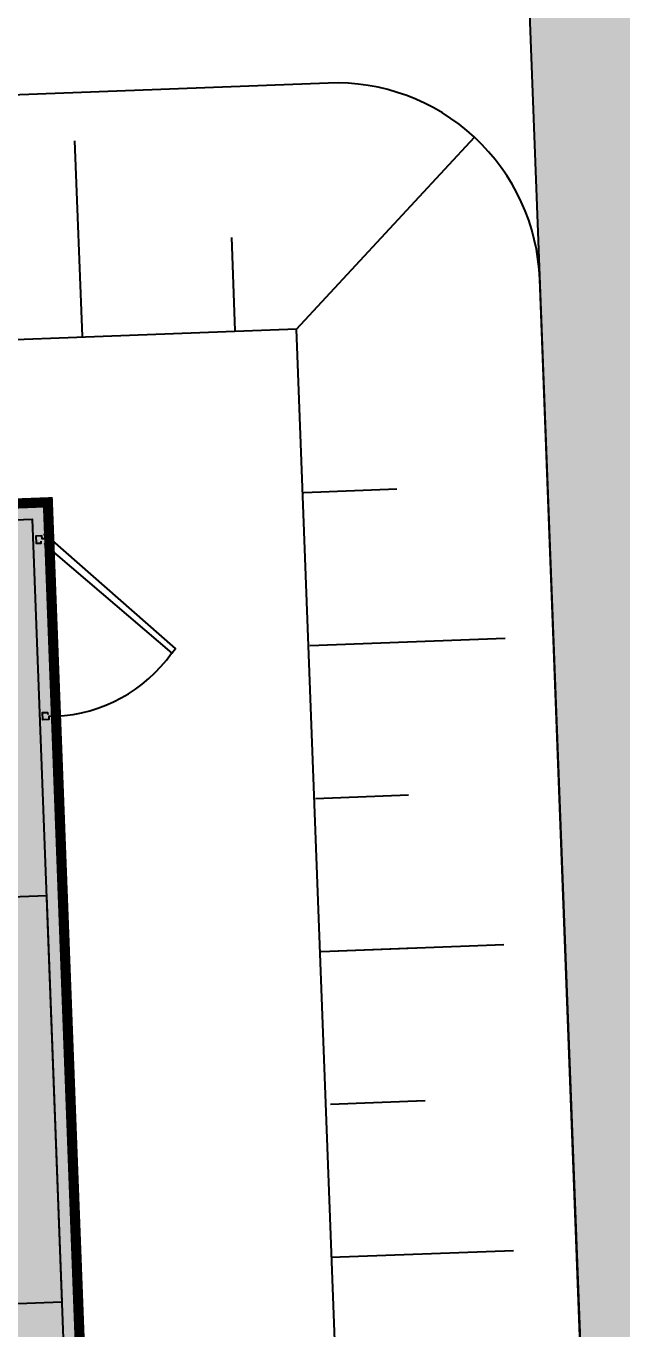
# Model space of a CAD drawing. Header units: metres. Extents: x 1956498 to 1957612, y 2277909 to 2278547.
# Drawn here: x 1956795.86 to 1956798.78, y 2278308.57 to 2278314.95 of the extents above; entities that cross this region are included whole.
import ezdxf
from ezdxf.enums import TextEntityAlignment as Align

# ---------------------------------------------------------------- set-up
doc = ezdxf.new("R2010")
doc.units = ezdxf.units.M
for name, color, linetype in [('PVcase Transformers', 7, 'Continuous'), ('UBS-100-Circulation intérieure lourde', 252, 'Continuous'), ('UBS-100-Postes', 8, 'Continuous'), ('UBS_400_DETAIL POSTE HTA TOOLKIT UBS', 7, 'Continuous')]:
    doc.layers.add(name, color=color, linetype=linetype)
doc.styles.get("Standard").update_dxf_attribs({"font": 'verdana.ttf'})
doc.styles.add('UBS-Style de texte', font='verdana.ttf')

# ---------------------------------------------------------------- blocks, each defined once
blk = doc.blocks.new('*U2670')
at = {"layer": 'UBS-100-Postes', "true_color": 0xb0c4d8, "transparency": 33554687}
blk.add_hatch(color=9, dxfattribs=at).paths.add_polyline_path([(0, 3), (5.3, 3), (5.3, 0), (0, 0)])
at = {"layer": 'UBS-100-Postes', "color": 7, "transparency": 33554687, "const_width": 0.05}
blk.add_lwpolyline([(0, 3), (5.3, 3), (5.3, 0), (0, 0)], close=True, dxfattribs=at)
at = {"color": 7, "transparency": 33554687}
blk.add_attdef('NUMEROPOSTE', text='', height=1, dxfattribs=at).set_placement((2, 1.2055), align=Align.MIDDLE_CENTER)
at = {"layer": 'UBS-100-Postes', "color": 7, "transparency": 33554687, "insert": (2.1129, 1.4555), "char_height": 1, "attachment_point": 5, "style": 'UBS-Style de texte'}
blk.add_mtext_dynamic_manual_height_columns('\\pxqc;PDT', width=7.5, gutter_width=7.5, heights=[0], dxfattribs=at)
blk = doc.blocks.new('UBS_PDT C1752')
at = {"color": 3}
for p, q in [((2.5163, -1.5), (1.5563, -1.5)), ((2.4839, -1.5102), (2.4613, -1.4876)), ((2.486, -1.5053), (2.4648, -1.4841)), ((2.4913, -1.5031), (2.4913, -1.4731))]:
    blk.add_line(p, q, dxfattribs=at)
at = {"const_width": 0.01}
blk.add_lwpolyline([(-2.65, 1.5), (2.65, 1.5), (2.65, -1.5), (-2.65, -1.5)], close=True, dxfattribs=at)
blk.add_lwpolyline([(-2.57, 1.42), (2.57, 1.42), (2.57, -1.42), (-2.57, -1.42)], close=True)
at = {"color": 0}
blk.add_lwpolyline([(-1.2698, 1.42), (0.7255, 1.42), (0.7255, -1.42), (-1.2698, -1.42)], close=True, dxfattribs=at)
at = {"color": 3}
for points in [[(1.5563, -1.5), (1.6013, -1.5), (1.6013, -1.465), (1.5863, -1.465), (1.5863, -1.435), (1.6213, -1.435), (1.6213, -1.46), (1.6113, -1.46)], [(2.5163, -1.5), (2.4713, -1.5), (2.4713, -1.465), (2.4863, -1.465), (2.4863, -1.435), (2.4513, -1.435), (2.4513, -1.46), (2.4613, -1.46)]]:
    blk.add_lwpolyline(points, dxfattribs=at)
blk.add_lwpolyline([(2.4456, -1.4748), (1.8878, -2.0782), (1.9102, -2.0981), (2.4739, -1.5031)], close=True, dxfattribs=at)
blk.add_circle((2.4913, -1.5106), 0.0075, dxfattribs=at)
blk.add_arc((2.3402, -1.494), 0.7388, 180.46511, 232.24721, dxfattribs=at)

msp = doc.modelspace()

# ---------------------------------------------------------------- hatches: boundary and pattern name
at = {"layer": 'UBS-100-Circulation intérieure lourde', "transparency": 33554687}
h = msp.add_hatch(color=256, dxfattribs=at)
h.dxf.hatch_style = 1
edge = h.paths.add_edge_path()
edge.add_arc((1956764.7759, 2278354.0477), 10.9889, 38.05512, 92.19845, ccw=False)
edge.add_arc((1956785.2353, 2278370.0739), 15, 218.08471, 272.17296)
edge.add_line((1956785.804, 2278355.0847), (1956796.796, 2278355.5017))
edge.add_line((1956796.796, 2278355.5017), (1956798.6964, 2278305.416))
edge.add_line((1956798.6964, 2278305.416), (1956793.2503, 2278305.2093))
edge.add_line((1956793.2503, 2278305.2093), (1956793.7053, 2278293.218))
edge.add_line((1956793.7053, 2278293.218), (1956799.1514, 2278293.4246))
edge.add_line((1956799.1514, 2278293.4246), (1956805.2622, 2278132.374))
edge.add_line((1956805.2622, 2278132.374), (1956799.8162, 2278132.1673))
edge.add_line((1956799.8162, 2278132.1673), (1956800.2711, 2278120.176))
edge.add_line((1956800.2711, 2278120.176), (1956805.7172, 2278120.3826))
edge.add_line((1956805.7172, 2278120.3826), (1956808.5055, 2278046.9689))
edge.add_line((1956808.5055, 2278046.9689), (1956797.4718, 2278046.5205))
edge.add_arc((1956798.0509, 2278031.5586), 14.9731, 92.21644, 143.33053)
edge.add_arc((1956776.3818, 2278046.0571), 11.1435, 272.42116, 330.08992, ccw=False)
edge.add_line((1956776.8525, 2278034.9235), (1956777.0096, 2278030.9298))
edge.add_line((1956777.0096, 2278030.9298), (1956811.0594, 2278032.3109))
edge.add_line((1956811.0594, 2278032.3109), (1956845.0982, 2278033.7038))
edge.add_line((1956845.0982, 2278033.7038), (1956844.9413, 2278037.6917))
edge.add_arc((1956844.4799, 2278048.7992), 11.1171, 215.11226, 272.37863, ccw=False)
edge.add_line((1956835.3858, 2278042.4049), (1956835.3858, 2278042.4049))
edge.add_arc((1956824.0479, 2278032.5966), 14.9917, 40.86258, 92.23155)
edge.add_line((1956823.4642, 2278047.5769), (1956812.4982, 2278047.1312))
edge.add_line((1956812.4982, 2278047.1312), (1956800.7931, 2278355.6534))
edge.add_line((1956800.7931, 2278355.6534), (1956811.7853, 2278356.0705))
edge.add_arc((1956811.2314, 2278371.0332), 14.973, 272.12011, 326.31406)
edge.add_arc((1956832.786, 2278356.7114), 10.9059, 91.92033, 146.51384, ccw=False)
edge.add_line((1956832.4205, 2278367.6112), (1956832.1689, 2278371.6045))
edge.add_line((1956832.1689, 2278371.6045), (1956798.2358, 2278370.317))
edge.add_line((1956798.2358, 2278370.317), (1956764.2125, 2278369.026))
edge.add_line((1956764.2125, 2278369.026), (1956764.3544, 2278365.0285))

# ---------------------------------------------------------------- linework, layer by layer
msp.add_lwpolyline([(1956796.796, 2278355.5017), (1956798.6964, 2278305.416), (1956793.2503, 2278305.2093), (1956793.7053, 2278293.218), (1956799.1514, 2278293.4246), (1956805.2622, 2278132.374), (1956799.8162, 2278132.1673), (1956800.2711, 2278120.176), (1956805.7172, 2278120.3826), (1956808.5055, 2278046.9689), (1956797.4718, 2278046.5205, 0.2268), (1956786.0411, 2278040.5005, -0.257076), (1956776.8525, 2278034.9235), (1956844.9413, 2278037.6917, -0.255205), (1956835.3858, 2278042.4049), (1956835.3858, 2278042.4049, 0.22797), (1956823.4642, 2278047.5769), (1956812.4982, 2278047.1312), (1956800.7931, 2278355.6534)], format="xyb", dxfattribs=at)
at = {"layer": 'UBS-100-Postes', "color": 17, "transparency": 33554687}
for p, q in [((1956796.1403, 2278313.4313), (1956796.1039, 2278314.3884)), ((1956796.8897, 2278313.4598), (1956796.8725, 2278313.9149)), ((1956797.2261, 2278312.6659), (1956797.6812, 2278312.6832)), ((1956797.2546, 2278311.9164), (1956798.2116, 2278311.9527)), ((1956797.283, 2278311.167), (1956797.7381, 2278311.1842)), ((1956797.283, 2278311.167), (1956797.7381, 2278311.1842)), ((1956797.3114, 2278310.4175), (1956798.2052, 2278310.4514)), ((1956797.3114, 2278310.4175), (1956797.7729, 2278310.435)), ((1956797.3563, 2278309.6687), (1956797.8197, 2278309.6862)), ((1956797.3601, 2278308.9183), (1956798.2538, 2278308.9522))]:
    msp.add_line(p, q, dxfattribs=at)
msp.add_lwpolyline([(1956798.6585, 2278306.4153), (1956798.3817, 2278313.7109, 0.414214), (1956797.3445, 2278314.6722), (1956791.9484, 2278314.4675, 0.414214), (1956790.987, 2278313.4303), (1956791.2638, 2278306.1347, 0.414214), (1956792.301, 2278305.1733), (1956797.6971, 2278305.3781, 0.414214)], format="xyb", close=True, dxfattribs=at)
msp.add_lwpolyline([(1956797.1901, 2278313.4655), (1956798.0622, 2278314.4063)], dxfattribs=at)
msp.add_lwpolyline([(1956797.4518, 2278306.5696), (1956797.1901, 2278313.4655), (1956792.1937, 2278313.2759), (1956792.4554, 2278306.38)], close=True, dxfattribs=at)

# ---------------------------------------------------------------- block references
at = {"layer": 'PVcase Transformers', "transparency": 33554687, "rotation": 92.17295975193527}
msp.add_blockref('*U2670', (1956796.1723, 2278307.3216), dxfattribs=at).add_auto_attribs({'NUMEROPOSTE': '2'})
at = {"layer": 'UBS_400_DETAIL POSTE HTA TOOLKIT UBS', "transparency": 33554687, "rotation": 92.17295973550951}
msp.add_blockref('UBS_PDT C1752', (1956794.5729, 2278309.9129), dxfattribs=at)

doc.saveas('drawing.dxf')
